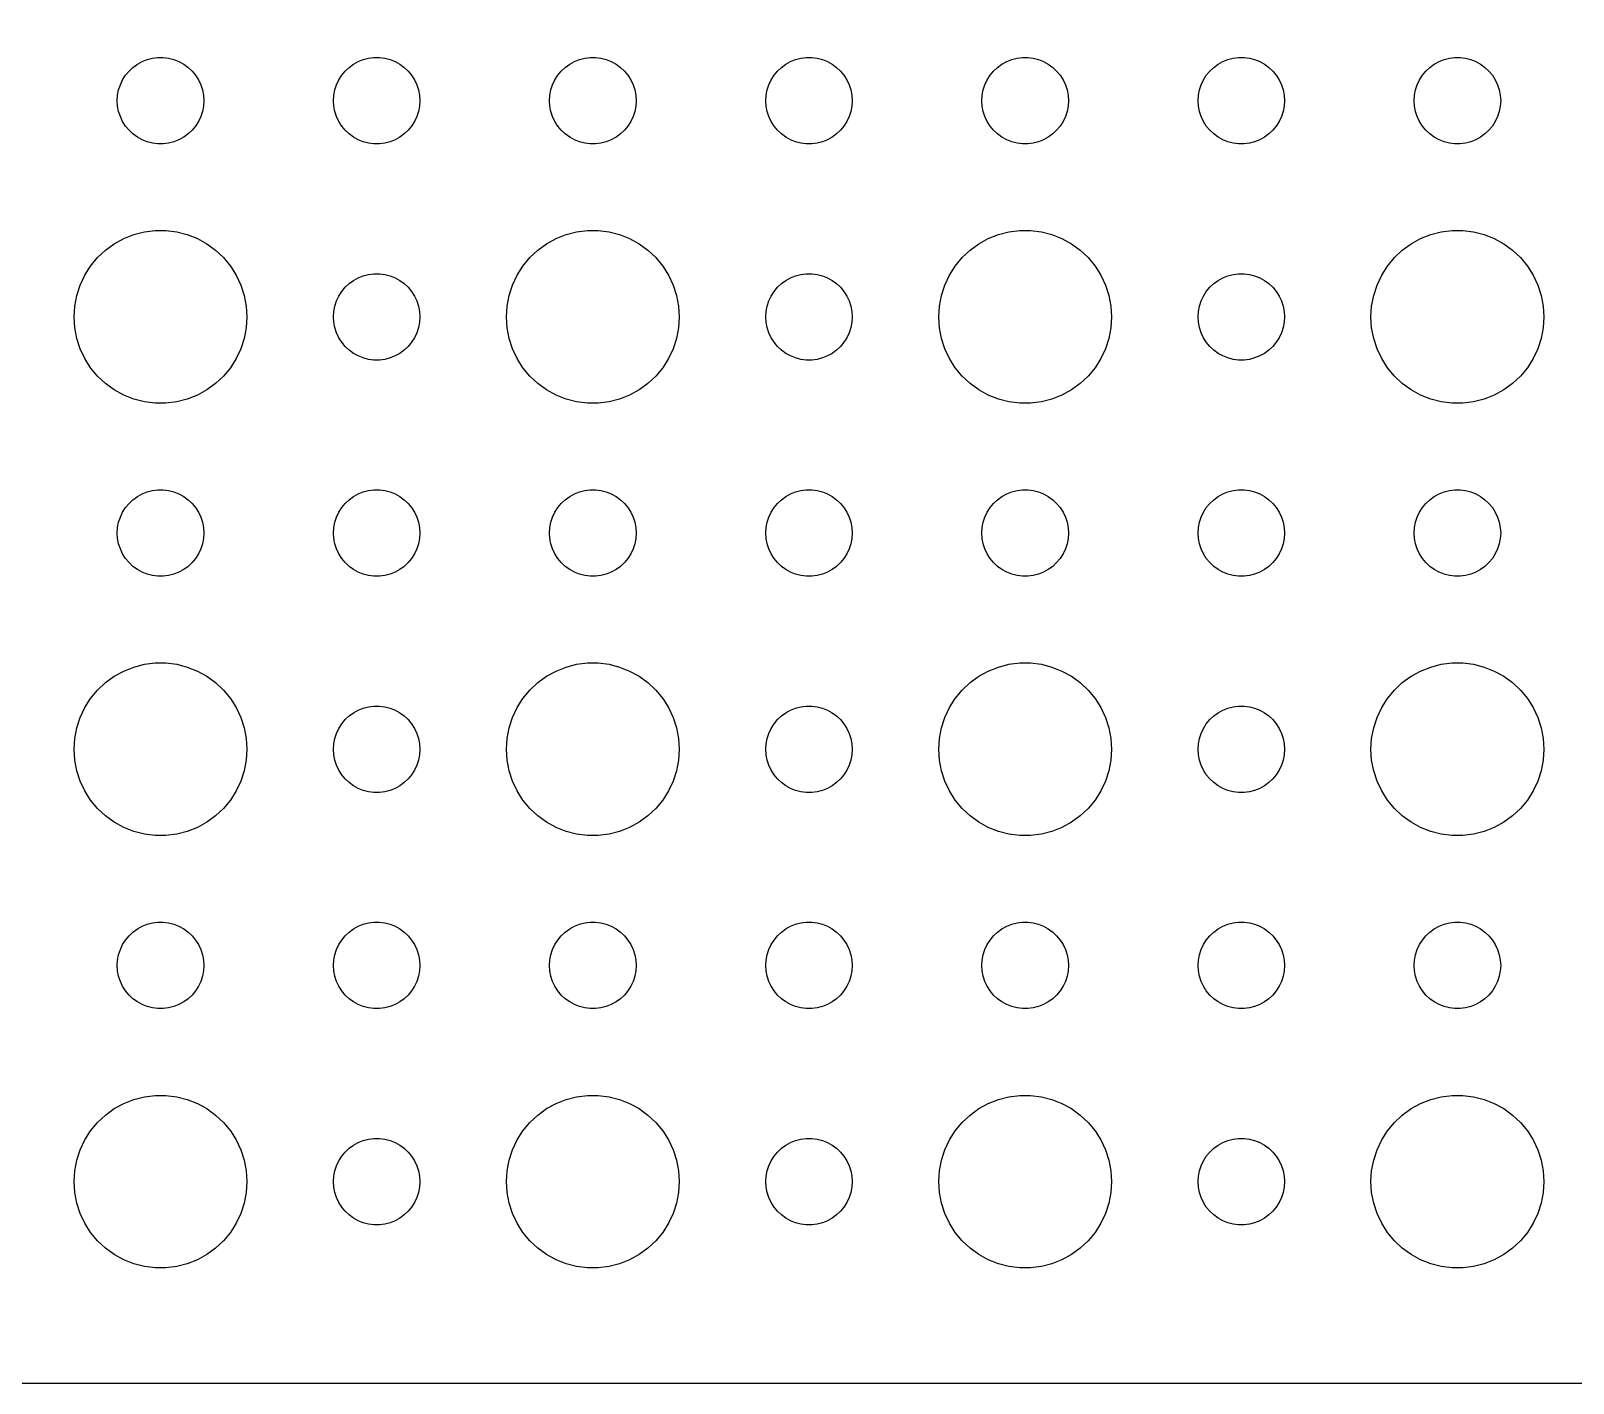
# Model space of a CAD drawing. Extents: x -97 to 97, y -97 to 97.
# Drawn here: x -4.5 to 49, y -97 to -50.1 of the extents above; entities that cross this region are included whole.
import ezdxf

# ---------------------------------------------------------------- set-up
doc = ezdxf.new("R2010")
doc.units = 0
doc.layers.get('0').update_dxf_attribs({"linetype": 'CONTINUOUS'})

msp = doc.modelspace()

# ---------------------------------------------------------------- linework, layer by layer
msp.add_lwpolyline([(-92.314, -96.9901), (92.314, -96.9901), (92.9369, -96.9114), (93.5451, -96.7553), (94.1289, -96.5241), (94.6791, -96.2216), (95.1871, -95.8526), (95.6448, -95.4227), (96.0451, -94.9389), (96.3815, -94.4088), (96.6489, -93.8406), (96.8429, -93.2434), (96.9606, -92.6267), (97, -92), (97, 92)])
for points in [[(-0.09419, -53.997), (-0.28107, -53.9734), (-0.46353, -53.9266), (-0.63867, -53.8572), (-0.80374, -53.7665), (-0.95614, -53.6558), (-1.09345, -53.5268), (-1.21353, -53.3817), (-1.31446, -53.2226), (-1.39466, -53.0522), (-1.45287, -52.873), (-1.48817, -52.688), (-1.5, -52.5), (-1.48817, -52.312), (-1.45287, -52.127), (-1.39466, -51.9478), (-1.31446, -51.7774), (-1.21353, -51.6183), (-1.09345, -51.4732), (-0.95614, -51.3442), (-0.80374, -51.2335), (-0.63867, -51.1428), (-0.46353, -51.0734), (-0.28107, -51.0266), (-0.09419, -51.003), (0.09419, -51.003), (0.28107, -51.0266), (0.46353, -51.0734), (0.63867, -51.1428), (0.80374, -51.2335), (0.95614, -51.3442), (1.09345, -51.4732), (1.21353, -51.6183), (1.31446, -51.7774), (1.39466, -51.9478), (1.45287, -52.127), (1.48817, -52.312), (1.5, -52.5), (1.48817, -52.688), (1.45287, -52.873), (1.39466, -53.0522), (1.31446, -53.2226), (1.21353, -53.3817), (1.09345, -53.5268), (0.95614, -53.6558), (0.80374, -53.7665), (0.63867, -53.8572), (0.46353, -53.9266), (0.28107, -53.9734), (0.09419, -53.997)], [(7.40581, -53.997), (7.21893, -53.9734), (7.03647, -53.9266), (6.86133, -53.8572), (6.69626, -53.7665), (6.54386, -53.6558), (6.40655, -53.5268), (6.28647, -53.3817), (6.18554, -53.2226), (6.10534, -53.0522), (6.04713, -52.873), (6.01183, -52.688), (6, -52.5), (6.01183, -52.312), (6.04713, -52.127), (6.10534, -51.9478), (6.18554, -51.7774), (6.28647, -51.6183), (6.40655, -51.4732), (6.54386, -51.3442), (6.69626, -51.2335), (6.86133, -51.1428), (7.03647, -51.0734), (7.21893, -51.0266), (7.40581, -51.003), (7.59419, -51.003), (7.78107, -51.0266), (7.96353, -51.0734), (8.13867, -51.1428), (8.30374, -51.2335), (8.45614, -51.3442), (8.59345, -51.4732), (8.71353, -51.6183), (8.81446, -51.7774), (8.89466, -51.9478), (8.95287, -52.127), (8.98817, -52.312), (9, -52.5), (8.98817, -52.688), (8.95287, -52.873), (8.89466, -53.0522), (8.81446, -53.2226), (8.71353, -53.3817), (8.59345, -53.5268), (8.45614, -53.6558), (8.30374, -53.7665), (8.13867, -53.8572), (7.96353, -53.9266), (7.78107, -53.9734), (7.59419, -53.997)], [(14.9058, -53.997), (14.7189, -53.9734), (14.5365, -53.9266), (14.3613, -53.8572), (14.1963, -53.7665), (14.0439, -53.6558), (13.9065, -53.5268), (13.7865, -53.3817), (13.6855, -53.2226), (13.6053, -53.0522), (13.5471, -52.873), (13.5118, -52.688), (13.5, -52.5), (13.5118, -52.312), (13.5471, -52.127), (13.6053, -51.9478), (13.6855, -51.7774), (13.7865, -51.6183), (13.9065, -51.4732), (14.0439, -51.3442), (14.1963, -51.2335), (14.3613, -51.1428), (14.5365, -51.0734), (14.7189, -51.0266), (14.9058, -51.003), (15.0942, -51.003), (15.2811, -51.0266), (15.4635, -51.0734), (15.6387, -51.1428), (15.8037, -51.2335), (15.9561, -51.3442), (16.0935, -51.4732), (16.2135, -51.6183), (16.3145, -51.7774), (16.3947, -51.9478), (16.4529, -52.127), (16.4882, -52.312), (16.5, -52.5), (16.4882, -52.688), (16.4529, -52.873), (16.3947, -53.0522), (16.3145, -53.2226), (16.2135, -53.3817), (16.0935, -53.5268), (15.9561, -53.6558), (15.8037, -53.7665), (15.6387, -53.8572), (15.4635, -53.9266), (15.2811, -53.9734), (15.0942, -53.997)], [(22.4058, -53.997), (22.2189, -53.9734), (22.0365, -53.9266), (21.8613, -53.8572), (21.6963, -53.7665), (21.5439, -53.6558), (21.4065, -53.5268), (21.2865, -53.3817), (21.1855, -53.2226), (21.1053, -53.0522), (21.0471, -52.873), (21.0118, -52.688), (21, -52.5), (21.0118, -52.312), (21.0471, -52.127), (21.1053, -51.9478), (21.1855, -51.7774), (21.2865, -51.6183), (21.4065, -51.4732), (21.5439, -51.3442), (21.6963, -51.2335), (21.8613, -51.1428), (22.0365, -51.0734), (22.2189, -51.0266), (22.4058, -51.003), (22.5942, -51.003), (22.7811, -51.0266), (22.9635, -51.0734), (23.1387, -51.1428), (23.3037, -51.2335), (23.4561, -51.3442), (23.5935, -51.4732), (23.7135, -51.6183), (23.8145, -51.7774), (23.8947, -51.9478), (23.9529, -52.127), (23.9882, -52.312), (24, -52.5), (23.9882, -52.688), (23.9529, -52.873), (23.8947, -53.0522), (23.8145, -53.2226), (23.7135, -53.3817), (23.5935, -53.5268), (23.4561, -53.6558), (23.3037, -53.7665), (23.1387, -53.8572), (22.9635, -53.9266), (22.7811, -53.9734), (22.5942, -53.997)], [(29.9058, -53.997), (29.7189, -53.9734), (29.5365, -53.9266), (29.3613, -53.8572), (29.1963, -53.7665), (29.0439, -53.6558), (28.9065, -53.5268), (28.7865, -53.3817), (28.6855, -53.2226), (28.6053, -53.0522), (28.5471, -52.873), (28.5118, -52.688), (28.5, -52.5), (28.5118, -52.312), (28.5471, -52.127), (28.6053, -51.9478), (28.6855, -51.7774), (28.7865, -51.6183), (28.9065, -51.4732), (29.0439, -51.3442), (29.1963, -51.2335), (29.3613, -51.1428), (29.5365, -51.0734), (29.7189, -51.0266), (29.9058, -51.003), (30.0942, -51.003), (30.2811, -51.0266), (30.4635, -51.0734), (30.6387, -51.1428), (30.8037, -51.2335), (30.9561, -51.3442), (31.0935, -51.4732), (31.2135, -51.6183), (31.3145, -51.7774), (31.3947, -51.9478), (31.4529, -52.127), (31.4882, -52.312), (31.5, -52.5), (31.4882, -52.688), (31.4529, -52.873), (31.3947, -53.0522), (31.3145, -53.2226), (31.2135, -53.3817), (31.0935, -53.5268), (30.9561, -53.6558), (30.8037, -53.7665), (30.6387, -53.8572), (30.4635, -53.9266), (30.2811, -53.9734), (30.0942, -53.997)], [(37.4058, -53.997), (37.2189, -53.9734), (37.0365, -53.9266), (36.8613, -53.8572), (36.6963, -53.7665), (36.5439, -53.6558), (36.4065, -53.5268), (36.2865, -53.3817), (36.1855, -53.2226), (36.1053, -53.0522), (36.0471, -52.873), (36.0118, -52.688), (36, -52.5), (36.0118, -52.312), (36.0471, -52.127), (36.1053, -51.9478), (36.1855, -51.7774), (36.2865, -51.6183), (36.4065, -51.4732), (36.5439, -51.3442), (36.6963, -51.2335), (36.8613, -51.1428), (37.0365, -51.0734), (37.2189, -51.0266), (37.4058, -51.003), (37.5942, -51.003), (37.7811, -51.0266), (37.9635, -51.0734), (38.1387, -51.1428), (38.3037, -51.2335), (38.4561, -51.3442), (38.5935, -51.4732), (38.7135, -51.6183), (38.8145, -51.7774), (38.8947, -51.9478), (38.9529, -52.127), (38.9882, -52.312), (39, -52.5), (38.9882, -52.688), (38.9529, -52.873), (38.8947, -53.0522), (38.8145, -53.2226), (38.7135, -53.3817), (38.5935, -53.5268), (38.4561, -53.6558), (38.3037, -53.7665), (38.1387, -53.8572), (37.9635, -53.9266), (37.7811, -53.9734), (37.5942, -53.997)], [(44.9058, -53.997), (44.7189, -53.9734), (44.5365, -53.9266), (44.3613, -53.8572), (44.1963, -53.7665), (44.0439, -53.6558), (43.9065, -53.5268), (43.7865, -53.3817), (43.6855, -53.2226), (43.6053, -53.0522), (43.5471, -52.873), (43.5118, -52.688), (43.5, -52.5), (43.5118, -52.312), (43.5471, -52.127), (43.6053, -51.9478), (43.6855, -51.7774), (43.7865, -51.6183), (43.9065, -51.4732), (44.0439, -51.3442), (44.1963, -51.2335), (44.3613, -51.1428), (44.5365, -51.0734), (44.7189, -51.0266), (44.9058, -51.003), (45.0942, -51.003), (45.2811, -51.0266), (45.4635, -51.0734), (45.6387, -51.1428), (45.8037, -51.2335), (45.9561, -51.3442), (46.0935, -51.4732), (46.2135, -51.6183), (46.3145, -51.7774), (46.3947, -51.9478), (46.4529, -52.127), (46.4882, -52.312), (46.5, -52.5), (46.4882, -52.688), (46.4529, -52.873), (46.3947, -53.0522), (46.3145, -53.2226), (46.2135, -53.3817), (46.0935, -53.5268), (45.9561, -53.6558), (45.8037, -53.7665), (45.6387, -53.8572), (45.4635, -53.9266), (45.2811, -53.9734), (45.0942, -53.997)], [(-0.18837, -62.9941), (-0.56214, -62.9469), (-0.92705, -62.8532), (-1.27734, -62.7145), (-1.60748, -62.533), (-1.91227, -62.3115), (-2.18691, -62.0536), (-2.42705, -61.7634), (-2.62892, -61.4453), (-2.78933, -61.1044), (-2.90575, -60.7461), (-2.97634, -60.376), (-3, -60), (-2.97634, -59.624), (-2.90575, -59.2539), (-2.78933, -58.8956), (-2.62892, -58.5547), (-2.42705, -58.2366), (-2.18691, -57.9464), (-1.91227, -57.6885), (-1.60748, -57.467), (-1.27734, -57.2855), (-0.92705, -57.1468), (-0.56214, -57.0531), (-0.18837, -57.0059), (0.18837, -57.0059), (0.56214, -57.0531), (0.92705, -57.1468), (1.27734, -57.2855), (1.60748, -57.467), (1.91227, -57.6885), (2.18691, -57.9464), (2.42705, -58.2366), (2.62892, -58.5547), (2.78933, -58.8956), (2.90575, -59.2539), (2.97634, -59.624), (3, -60), (2.97634, -60.376), (2.90575, -60.7461), (2.78933, -61.1044), (2.62892, -61.4453), (2.42705, -61.7634), (2.18691, -62.0536), (1.91227, -62.3115), (1.60748, -62.533), (1.27734, -62.7145), (0.92705, -62.8532), (0.56214, -62.9469), (0.18837, -62.9941)], [(14.8116, -62.9941), (14.4379, -62.9469), (14.0729, -62.8532), (13.7227, -62.7145), (13.3925, -62.533), (13.0877, -62.3115), (12.8131, -62.0536), (12.5729, -61.7634), (12.3711, -61.4453), (12.2107, -61.1044), (12.0943, -60.7461), (12.0237, -60.376), (12, -60), (12.0237, -59.624), (12.0943, -59.2539), (12.2107, -58.8956), (12.3711, -58.5547), (12.5729, -58.2366), (12.8131, -57.9464), (13.0877, -57.6885), (13.3925, -57.467), (13.7227, -57.2855), (14.0729, -57.1468), (14.4379, -57.0531), (14.8116, -57.0059), (15.1884, -57.0059), (15.5621, -57.0531), (15.9271, -57.1468), (16.2773, -57.2855), (16.6075, -57.467), (16.9123, -57.6885), (17.1869, -57.9464), (17.4271, -58.2366), (17.6289, -58.5547), (17.7893, -58.8956), (17.9057, -59.2539), (17.9763, -59.624), (18, -60), (17.9763, -60.376), (17.9057, -60.7461), (17.7893, -61.1044), (17.6289, -61.4453), (17.4271, -61.7634), (17.1869, -62.0536), (16.9123, -62.3115), (16.6075, -62.533), (16.2773, -62.7145), (15.9271, -62.8532), (15.5621, -62.9469), (15.1884, -62.9941)], [(29.8116, -62.9941), (29.4379, -62.9469), (29.0729, -62.8532), (28.7227, -62.7145), (28.3925, -62.533), (28.0877, -62.3115), (27.8131, -62.0536), (27.5729, -61.7634), (27.3711, -61.4453), (27.2107, -61.1044), (27.0943, -60.7461), (27.0237, -60.376), (27, -60), (27.0237, -59.624), (27.0943, -59.2539), (27.2107, -58.8956), (27.3711, -58.5547), (27.5729, -58.2366), (27.8131, -57.9464), (28.0877, -57.6885), (28.3925, -57.467), (28.7227, -57.2855), (29.0729, -57.1468), (29.4379, -57.0531), (29.8116, -57.0059), (30.1884, -57.0059), (30.5621, -57.0531), (30.9271, -57.1468), (31.2773, -57.2855), (31.6075, -57.467), (31.9123, -57.6885), (32.1869, -57.9464), (32.4271, -58.2366), (32.6289, -58.5547), (32.7893, -58.8956), (32.9057, -59.2539), (32.9763, -59.624), (33, -60), (32.9763, -60.376), (32.9057, -60.7461), (32.7893, -61.1044), (32.6289, -61.4453), (32.4271, -61.7634), (32.1869, -62.0536), (31.9123, -62.3115), (31.6075, -62.533), (31.2773, -62.7145), (30.9271, -62.8532), (30.5621, -62.9469), (30.1884, -62.9941)], [(44.8116, -62.9941), (44.4379, -62.9469), (44.0729, -62.8532), (43.7227, -62.7145), (43.3925, -62.533), (43.0877, -62.3115), (42.8131, -62.0536), (42.5729, -61.7634), (42.3711, -61.4453), (42.2107, -61.1044), (42.0943, -60.7461), (42.0237, -60.376), (42, -60), (42.0237, -59.624), (42.0943, -59.2539), (42.2107, -58.8956), (42.3711, -58.5547), (42.5729, -58.2366), (42.8131, -57.9464), (43.0877, -57.6885), (43.3925, -57.467), (43.7227, -57.2855), (44.0729, -57.1468), (44.4379, -57.0531), (44.8116, -57.0059), (45.1884, -57.0059), (45.5621, -57.0531), (45.9271, -57.1468), (46.2773, -57.2855), (46.6075, -57.467), (46.9123, -57.6885), (47.1869, -57.9464), (47.4271, -58.2366), (47.6289, -58.5547), (47.7893, -58.8956), (47.9057, -59.2539), (47.9763, -59.624), (48, -60), (47.9763, -60.376), (47.9057, -60.7461), (47.7893, -61.1044), (47.6289, -61.4453), (47.4271, -61.7634), (47.1869, -62.0536), (46.9123, -62.3115), (46.6075, -62.533), (46.2773, -62.7145), (45.9271, -62.8532), (45.5621, -62.9469), (45.1884, -62.9941)], [(7.40581, -61.497), (7.21893, -61.4734), (7.03647, -61.4266), (6.86133, -61.3572), (6.69626, -61.2665), (6.54386, -61.1558), (6.40655, -61.0268), (6.28647, -60.8817), (6.18554, -60.7226), (6.10534, -60.5522), (6.04713, -60.373), (6.01183, -60.188), (6, -60), (6.01183, -59.812), (6.04713, -59.627), (6.10534, -59.4478), (6.18554, -59.2774), (6.28647, -59.1183), (6.40655, -58.9732), (6.54386, -58.8442), (6.69626, -58.7335), (6.86133, -58.6428), (7.03647, -58.5734), (7.21893, -58.5266), (7.40581, -58.503), (7.59419, -58.503), (7.78107, -58.5266), (7.96353, -58.5734), (8.13867, -58.6428), (8.30374, -58.7335), (8.45614, -58.8442), (8.59345, -58.9732), (8.71353, -59.1183), (8.81446, -59.2774), (8.89466, -59.4478), (8.95287, -59.627), (8.98817, -59.812), (9, -60), (8.98817, -60.188), (8.95287, -60.373), (8.89466, -60.5522), (8.81446, -60.7226), (8.71353, -60.8817), (8.59345, -61.0268), (8.45614, -61.1558), (8.30374, -61.2665), (8.13867, -61.3572), (7.96353, -61.4266), (7.78107, -61.4734), (7.59419, -61.497)], [(22.4058, -61.497), (22.2189, -61.4734), (22.0365, -61.4266), (21.8613, -61.3572), (21.6963, -61.2665), (21.5439, -61.1558), (21.4065, -61.0268), (21.2865, -60.8817), (21.1855, -60.7226), (21.1053, -60.5522), (21.0471, -60.373), (21.0118, -60.188), (21, -60), (21.0118, -59.812), (21.0471, -59.627), (21.1053, -59.4478), (21.1855, -59.2774), (21.2865, -59.1183), (21.4065, -58.9732), (21.5439, -58.8442), (21.6963, -58.7335), (21.8613, -58.6428), (22.0365, -58.5734), (22.2189, -58.5266), (22.4058, -58.503), (22.5942, -58.503), (22.7811, -58.5266), (22.9635, -58.5734), (23.1387, -58.6428), (23.3037, -58.7335), (23.4561, -58.8442), (23.5935, -58.9732), (23.7135, -59.1183), (23.8145, -59.2774), (23.8947, -59.4478), (23.9529, -59.627), (23.9882, -59.812), (24, -60), (23.9882, -60.188), (23.9529, -60.373), (23.8947, -60.5522), (23.8145, -60.7226), (23.7135, -60.8817), (23.5935, -61.0268), (23.4561, -61.1558), (23.3037, -61.2665), (23.1387, -61.3572), (22.9635, -61.4266), (22.7811, -61.4734), (22.5942, -61.497)], [(37.4058, -61.497), (37.2189, -61.4734), (37.0365, -61.4266), (36.8613, -61.3572), (36.6963, -61.2665), (36.5439, -61.1558), (36.4065, -61.0268), (36.2865, -60.8817), (36.1855, -60.7226), (36.1053, -60.5522), (36.0471, -60.373), (36.0118, -60.188), (36, -60), (36.0118, -59.812), (36.0471, -59.627), (36.1053, -59.4478), (36.1855, -59.2774), (36.2865, -59.1183), (36.4065, -58.9732), (36.5439, -58.8442), (36.6963, -58.7335), (36.8613, -58.6428), (37.0365, -58.5734), (37.2189, -58.5266), (37.4058, -58.503), (37.5942, -58.503), (37.7811, -58.5266), (37.9635, -58.5734), (38.1387, -58.6428), (38.3037, -58.7335), (38.4561, -58.8442), (38.5935, -58.9732), (38.7135, -59.1183), (38.8145, -59.2774), (38.8947, -59.4478), (38.9529, -59.627), (38.9882, -59.812), (39, -60), (38.9882, -60.188), (38.9529, -60.373), (38.8947, -60.5522), (38.8145, -60.7226), (38.7135, -60.8817), (38.5935, -61.0268), (38.4561, -61.1558), (38.3037, -61.2665), (38.1387, -61.3572), (37.9635, -61.4266), (37.7811, -61.4734), (37.5942, -61.497)], [(-0.09419, -68.997), (-0.28107, -68.9734), (-0.46353, -68.9266), (-0.63867, -68.8572), (-0.80374, -68.7665), (-0.95614, -68.6558), (-1.09345, -68.5268), (-1.21353, -68.3817), (-1.31446, -68.2226), (-1.39466, -68.0522), (-1.45287, -67.873), (-1.48817, -67.688), (-1.5, -67.5), (-1.48817, -67.312), (-1.45287, -67.127), (-1.39466, -66.9478), (-1.31446, -66.7774), (-1.21353, -66.6183), (-1.09345, -66.4732), (-0.95614, -66.3442), (-0.80374, -66.2335), (-0.63867, -66.1428), (-0.46353, -66.0734), (-0.28107, -66.0266), (-0.09419, -66.003), (0.09419, -66.003), (0.28107, -66.0266), (0.46353, -66.0734), (0.63867, -66.1428), (0.80374, -66.2335), (0.95614, -66.3442), (1.09345, -66.4732), (1.21353, -66.6183), (1.31446, -66.7774), (1.39466, -66.9478), (1.45287, -67.127), (1.48817, -67.312), (1.5, -67.5), (1.48817, -67.688), (1.45287, -67.873), (1.39466, -68.0522), (1.31446, -68.2226), (1.21353, -68.3817), (1.09345, -68.5268), (0.95614, -68.6558), (0.80374, -68.7665), (0.63867, -68.8572), (0.46353, -68.9266), (0.28107, -68.9734), (0.09419, -68.997)], [(7.40581, -68.997), (7.21893, -68.9734), (7.03647, -68.9266), (6.86133, -68.8572), (6.69626, -68.7665), (6.54386, -68.6558), (6.40655, -68.5268), (6.28647, -68.3817), (6.18554, -68.2226), (6.10534, -68.0522), (6.04713, -67.873), (6.01183, -67.688), (6, -67.5), (6.01183, -67.312), (6.04713, -67.127), (6.10534, -66.9478), (6.18554, -66.7774), (6.28647, -66.6183), (6.40655, -66.4732), (6.54386, -66.3442), (6.69626, -66.2335), (6.86133, -66.1428), (7.03647, -66.0734), (7.21893, -66.0266), (7.40581, -66.003), (7.59419, -66.003), (7.78107, -66.0266), (7.96353, -66.0734), (8.13867, -66.1428), (8.30374, -66.2335), (8.45614, -66.3442), (8.59345, -66.4732), (8.71353, -66.6183), (8.81446, -66.7774), (8.89466, -66.9478), (8.95287, -67.127), (8.98817, -67.312), (9, -67.5), (8.98817, -67.688), (8.95287, -67.873), (8.89466, -68.0522), (8.81446, -68.2226), (8.71353, -68.3817), (8.59345, -68.5268), (8.45614, -68.6558), (8.30374, -68.7665), (8.13867, -68.8572), (7.96353, -68.9266), (7.78107, -68.9734), (7.59419, -68.997)], [(14.9058, -68.997), (14.7189, -68.9734), (14.5365, -68.9266), (14.3613, -68.8572), (14.1963, -68.7665), (14.0439, -68.6558), (13.9065, -68.5268), (13.7865, -68.3817), (13.6855, -68.2226), (13.6053, -68.0522), (13.5471, -67.873), (13.5118, -67.688), (13.5, -67.5), (13.5118, -67.312), (13.5471, -67.127), (13.6053, -66.9478), (13.6855, -66.7774), (13.7865, -66.6183), (13.9065, -66.4732), (14.0439, -66.3442), (14.1963, -66.2335), (14.3613, -66.1428), (14.5365, -66.0734), (14.7189, -66.0266), (14.9058, -66.003), (15.0942, -66.003), (15.2811, -66.0266), (15.4635, -66.0734), (15.6387, -66.1428), (15.8037, -66.2335), (15.9561, -66.3442), (16.0935, -66.4732), (16.2135, -66.6183), (16.3145, -66.7774), (16.3947, -66.9478), (16.4529, -67.127), (16.4882, -67.312), (16.5, -67.5), (16.4882, -67.688), (16.4529, -67.873), (16.3947, -68.0522), (16.3145, -68.2226), (16.2135, -68.3817), (16.0935, -68.5268), (15.9561, -68.6558), (15.8037, -68.7665), (15.6387, -68.8572), (15.4635, -68.9266), (15.2811, -68.9734), (15.0942, -68.997)], [(22.4058, -68.997), (22.2189, -68.9734), (22.0365, -68.9266), (21.8613, -68.8572), (21.6963, -68.7665), (21.5439, -68.6558), (21.4065, -68.5268), (21.2865, -68.3817), (21.1855, -68.2226), (21.1053, -68.0522), (21.0471, -67.873), (21.0118, -67.688), (21, -67.5), (21.0118, -67.312), (21.0471, -67.127), (21.1053, -66.9478), (21.1855, -66.7774), (21.2865, -66.6183), (21.4065, -66.4732), (21.5439, -66.3442), (21.6963, -66.2335), (21.8613, -66.1428), (22.0365, -66.0734), (22.2189, -66.0266), (22.4058, -66.003), (22.5942, -66.003), (22.7811, -66.0266), (22.9635, -66.0734), (23.1387, -66.1428), (23.3037, -66.2335), (23.4561, -66.3442), (23.5935, -66.4732), (23.7135, -66.6183), (23.8145, -66.7774), (23.8947, -66.9478), (23.9529, -67.127), (23.9882, -67.312), (24, -67.5), (23.9882, -67.688), (23.9529, -67.873), (23.8947, -68.0522), (23.8145, -68.2226), (23.7135, -68.3817), (23.5935, -68.5268), (23.4561, -68.6558), (23.3037, -68.7665), (23.1387, -68.8572), (22.9635, -68.9266), (22.7811, -68.9734), (22.5942, -68.997)], [(29.9058, -68.997), (29.7189, -68.9734), (29.5365, -68.9266), (29.3613, -68.8572), (29.1963, -68.7665), (29.0439, -68.6558), (28.9065, -68.5268), (28.7865, -68.3817), (28.6855, -68.2226), (28.6053, -68.0522), (28.5471, -67.873), (28.5118, -67.688), (28.5, -67.5), (28.5118, -67.312), (28.5471, -67.127), (28.6053, -66.9478), (28.6855, -66.7774), (28.7865, -66.6183), (28.9065, -66.4732), (29.0439, -66.3442), (29.1963, -66.2335), (29.3613, -66.1428), (29.5365, -66.0734), (29.7189, -66.0266), (29.9058, -66.003), (30.0942, -66.003), (30.2811, -66.0266), (30.4635, -66.0734), (30.6387, -66.1428), (30.8037, -66.2335), (30.9561, -66.3442), (31.0935, -66.4732), (31.2135, -66.6183), (31.3145, -66.7774), (31.3947, -66.9478), (31.4529, -67.127), (31.4882, -67.312), (31.5, -67.5), (31.4882, -67.688), (31.4529, -67.873), (31.3947, -68.0522), (31.3145, -68.2226), (31.2135, -68.3817), (31.0935, -68.5268), (30.9561, -68.6558), (30.8037, -68.7665), (30.6387, -68.8572), (30.4635, -68.9266), (30.2811, -68.9734), (30.0942, -68.997)], [(37.4058, -68.997), (37.2189, -68.9734), (37.0365, -68.9266), (36.8613, -68.8572), (36.6963, -68.7665), (36.5439, -68.6558), (36.4065, -68.5268), (36.2865, -68.3817), (36.1855, -68.2226), (36.1053, -68.0522), (36.0471, -67.873), (36.0118, -67.688), (36, -67.5), (36.0118, -67.312), (36.0471, -67.127), (36.1053, -66.9478), (36.1855, -66.7774), (36.2865, -66.6183), (36.4065, -66.4732), (36.5439, -66.3442), (36.6963, -66.2335), (36.8613, -66.1428), (37.0365, -66.0734), (37.2189, -66.0266), (37.4058, -66.003), (37.5942, -66.003), (37.7811, -66.0266), (37.9635, -66.0734), (38.1387, -66.1428), (38.3037, -66.2335), (38.4561, -66.3442), (38.5935, -66.4732), (38.7135, -66.6183), (38.8145, -66.7774), (38.8947, -66.9478), (38.9529, -67.127), (38.9882, -67.312), (39, -67.5), (38.9882, -67.688), (38.9529, -67.873), (38.8947, -68.0522), (38.8145, -68.2226), (38.7135, -68.3817), (38.5935, -68.5268), (38.4561, -68.6558), (38.3037, -68.7665), (38.1387, -68.8572), (37.9635, -68.9266), (37.7811, -68.9734), (37.5942, -68.997)], [(44.9058, -68.997), (44.7189, -68.9734), (44.5365, -68.9266), (44.3613, -68.8572), (44.1963, -68.7665), (44.0439, -68.6558), (43.9065, -68.5268), (43.7865, -68.3817), (43.6855, -68.2226), (43.6053, -68.0522), (43.5471, -67.873), (43.5118, -67.688), (43.5, -67.5), (43.5118, -67.312), (43.5471, -67.127), (43.6053, -66.9478), (43.6855, -66.7774), (43.7865, -66.6183), (43.9065, -66.4732), (44.0439, -66.3442), (44.1963, -66.2335), (44.3613, -66.1428), (44.5365, -66.0734), (44.7189, -66.0266), (44.9058, -66.003), (45.0942, -66.003), (45.2811, -66.0266), (45.4635, -66.0734), (45.6387, -66.1428), (45.8037, -66.2335), (45.9561, -66.3442), (46.0935, -66.4732), (46.2135, -66.6183), (46.3145, -66.7774), (46.3947, -66.9478), (46.4529, -67.127), (46.4882, -67.312), (46.5, -67.5), (46.4882, -67.688), (46.4529, -67.873), (46.3947, -68.0522), (46.3145, -68.2226), (46.2135, -68.3817), (46.0935, -68.5268), (45.9561, -68.6558), (45.8037, -68.7665), (45.6387, -68.8572), (45.4635, -68.9266), (45.2811, -68.9734), (45.0942, -68.997)], [(-0.18837, -77.9941), (-0.56214, -77.9469), (-0.92705, -77.8532), (-1.27734, -77.7145), (-1.60748, -77.533), (-1.91227, -77.3115), (-2.18691, -77.0536), (-2.42705, -76.7634), (-2.62892, -76.4453), (-2.78933, -76.1044), (-2.90575, -75.7461), (-2.97634, -75.376), (-3, -75), (-2.97634, -74.624), (-2.90575, -74.2539), (-2.78933, -73.8956), (-2.62892, -73.5547), (-2.42705, -73.2366), (-2.18691, -72.9464), (-1.91227, -72.6885), (-1.60748, -72.467), (-1.27734, -72.2855), (-0.92705, -72.1468), (-0.56214, -72.0531), (-0.18837, -72.0059), (0.18837, -72.0059), (0.56214, -72.0531), (0.92705, -72.1468), (1.27734, -72.2855), (1.60748, -72.467), (1.91227, -72.6885), (2.18691, -72.9464), (2.42705, -73.2366), (2.62892, -73.5547), (2.78933, -73.8956), (2.90575, -74.2539), (2.97634, -74.624), (3, -75), (2.97634, -75.376), (2.90575, -75.7461), (2.78933, -76.1044), (2.62892, -76.4453), (2.42705, -76.7634), (2.18691, -77.0536), (1.91227, -77.3115), (1.60748, -77.533), (1.27734, -77.7145), (0.92705, -77.8532), (0.56214, -77.9469), (0.18837, -77.9941)], [(14.8116, -77.9941), (14.4379, -77.9469), (14.0729, -77.8532), (13.7227, -77.7145), (13.3925, -77.533), (13.0877, -77.3115), (12.8131, -77.0536), (12.5729, -76.7634), (12.3711, -76.4453), (12.2107, -76.1044), (12.0943, -75.7461), (12.0237, -75.376), (12, -75), (12.0237, -74.624), (12.0943, -74.2539), (12.2107, -73.8956), (12.3711, -73.5547), (12.5729, -73.2366), (12.8131, -72.9464), (13.0877, -72.6885), (13.3925, -72.467), (13.7227, -72.2855), (14.0729, -72.1468), (14.4379, -72.0531), (14.8116, -72.0059), (15.1884, -72.0059), (15.5621, -72.0531), (15.9271, -72.1468), (16.2773, -72.2855), (16.6075, -72.467), (16.9123, -72.6885), (17.1869, -72.9464), (17.4271, -73.2366), (17.6289, -73.5547), (17.7893, -73.8956), (17.9057, -74.2539), (17.9763, -74.624), (18, -75), (17.9763, -75.376), (17.9057, -75.7461), (17.7893, -76.1044), (17.6289, -76.4453), (17.4271, -76.7634), (17.1869, -77.0536), (16.9123, -77.3115), (16.6075, -77.533), (16.2773, -77.7145), (15.9271, -77.8532), (15.5621, -77.9469), (15.1884, -77.9941)], [(29.8116, -77.9941), (29.4379, -77.9469), (29.0729, -77.8532), (28.7227, -77.7145), (28.3925, -77.533), (28.0877, -77.3115), (27.8131, -77.0536), (27.5729, -76.7634), (27.3711, -76.4453), (27.2107, -76.1044), (27.0943, -75.7461), (27.0237, -75.376), (27, -75), (27.0237, -74.624), (27.0943, -74.2539), (27.2107, -73.8956), (27.3711, -73.5547), (27.5729, -73.2366), (27.8131, -72.9464), (28.0877, -72.6885), (28.3925, -72.467), (28.7227, -72.2855), (29.0729, -72.1468), (29.4379, -72.0531), (29.8116, -72.0059), (30.1884, -72.0059), (30.5621, -72.0531), (30.9271, -72.1468), (31.2773, -72.2855), (31.6075, -72.467), (31.9123, -72.6885), (32.1869, -72.9464), (32.4271, -73.2366), (32.6289, -73.5547), (32.7893, -73.8956), (32.9057, -74.2539), (32.9763, -74.624), (33, -75), (32.9763, -75.376), (32.9057, -75.7461), (32.7893, -76.1044), (32.6289, -76.4453), (32.4271, -76.7634), (32.1869, -77.0536), (31.9123, -77.3115), (31.6075, -77.533), (31.2773, -77.7145), (30.9271, -77.8532), (30.5621, -77.9469), (30.1884, -77.9941)], [(44.8116, -77.9941), (44.4379, -77.9469), (44.0729, -77.8532), (43.7227, -77.7145), (43.3925, -77.533), (43.0877, -77.3115), (42.8131, -77.0536), (42.5729, -76.7634), (42.3711, -76.4453), (42.2107, -76.1044), (42.0943, -75.7461), (42.0237, -75.376), (42, -75), (42.0237, -74.624), (42.0943, -74.2539), (42.2107, -73.8956), (42.3711, -73.5547), (42.5729, -73.2366), (42.8131, -72.9464), (43.0877, -72.6885), (43.3925, -72.467), (43.7227, -72.2855), (44.0729, -72.1468), (44.4379, -72.0531), (44.8116, -72.0059), (45.1884, -72.0059), (45.5621, -72.0531), (45.9271, -72.1468), (46.2773, -72.2855), (46.6075, -72.467), (46.9123, -72.6885), (47.1869, -72.9464), (47.4271, -73.2366), (47.6289, -73.5547), (47.7893, -73.8956), (47.9057, -74.2539), (47.9763, -74.624), (48, -75), (47.9763, -75.376), (47.9057, -75.7461), (47.7893, -76.1044), (47.6289, -76.4453), (47.4271, -76.7634), (47.1869, -77.0536), (46.9123, -77.3115), (46.6075, -77.533), (46.2773, -77.7145), (45.9271, -77.8532), (45.5621, -77.9469), (45.1884, -77.9941)], [(7.40581, -76.497), (7.21893, -76.4734), (7.03647, -76.4266), (6.86133, -76.3572), (6.69626, -76.2665), (6.54386, -76.1558), (6.40655, -76.0268), (6.28647, -75.8817), (6.18554, -75.7226), (6.10534, -75.5522), (6.04713, -75.373), (6.01183, -75.188), (6, -75), (6.01183, -74.812), (6.04713, -74.627), (6.10534, -74.4478), (6.18554, -74.2774), (6.28647, -74.1183), (6.40655, -73.9732), (6.54386, -73.8442), (6.69626, -73.7335), (6.86133, -73.6428), (7.03647, -73.5734), (7.21893, -73.5266), (7.40581, -73.503), (7.59419, -73.503), (7.78107, -73.5266), (7.96353, -73.5734), (8.13867, -73.6428), (8.30374, -73.7335), (8.45614, -73.8442), (8.59345, -73.9732), (8.71353, -74.1183), (8.81446, -74.2774), (8.89466, -74.4478), (8.95287, -74.627), (8.98817, -74.812), (9, -75), (8.98817, -75.188), (8.95287, -75.373), (8.89466, -75.5522), (8.81446, -75.7226), (8.71353, -75.8817), (8.59345, -76.0268), (8.45614, -76.1558), (8.30374, -76.2665), (8.13867, -76.3572), (7.96353, -76.4266), (7.78107, -76.4734), (7.59419, -76.497)], [(22.4058, -76.497), (22.2189, -76.4734), (22.0365, -76.4266), (21.8613, -76.3572), (21.6963, -76.2665), (21.5439, -76.1558), (21.4065, -76.0268), (21.2865, -75.8817), (21.1855, -75.7226), (21.1053, -75.5522), (21.0471, -75.373), (21.0118, -75.188), (21, -75), (21.0118, -74.812), (21.0471, -74.627), (21.1053, -74.4478), (21.1855, -74.2774), (21.2865, -74.1183), (21.4065, -73.9732), (21.5439, -73.8442), (21.6963, -73.7335), (21.8613, -73.6428), (22.0365, -73.5734), (22.2189, -73.5266), (22.4058, -73.503), (22.5942, -73.503), (22.7811, -73.5266), (22.9635, -73.5734), (23.1387, -73.6428), (23.3037, -73.7335), (23.4561, -73.8442), (23.5935, -73.9732), (23.7135, -74.1183), (23.8145, -74.2774), (23.8947, -74.4478), (23.9529, -74.627), (23.9882, -74.812), (24, -75), (23.9882, -75.188), (23.9529, -75.373), (23.8947, -75.5522), (23.8145, -75.7226), (23.7135, -75.8817), (23.5935, -76.0268), (23.4561, -76.1558), (23.3037, -76.2665), (23.1387, -76.3572), (22.9635, -76.4266), (22.7811, -76.4734), (22.5942, -76.497)], [(37.4058, -76.497), (37.2189, -76.4734), (37.0365, -76.4266), (36.8613, -76.3572), (36.6963, -76.2665), (36.5439, -76.1558), (36.4065, -76.0268), (36.2865, -75.8817), (36.1855, -75.7226), (36.1053, -75.5522), (36.0471, -75.373), (36.0118, -75.188), (36, -75), (36.0118, -74.812), (36.0471, -74.627), (36.1053, -74.4478), (36.1855, -74.2774), (36.2865, -74.1183), (36.4065, -73.9732), (36.5439, -73.8442), (36.6963, -73.7335), (36.8613, -73.6428), (37.0365, -73.5734), (37.2189, -73.5266), (37.4058, -73.503), (37.5942, -73.503), (37.7811, -73.5266), (37.9635, -73.5734), (38.1387, -73.6428), (38.3037, -73.7335), (38.4561, -73.8442), (38.5935, -73.9732), (38.7135, -74.1183), (38.8145, -74.2774), (38.8947, -74.4478), (38.9529, -74.627), (38.9882, -74.812), (39, -75), (38.9882, -75.188), (38.9529, -75.373), (38.8947, -75.5522), (38.8145, -75.7226), (38.7135, -75.8817), (38.5935, -76.0268), (38.4561, -76.1558), (38.3037, -76.2665), (38.1387, -76.3572), (37.9635, -76.4266), (37.7811, -76.4734), (37.5942, -76.497)], [(-0.09419, -83.997), (-0.28107, -83.9734), (-0.46353, -83.9266), (-0.63867, -83.8572), (-0.80374, -83.7665), (-0.95614, -83.6558), (-1.09345, -83.5268), (-1.21353, -83.3817), (-1.31446, -83.2226), (-1.39466, -83.0522), (-1.45287, -82.873), (-1.48817, -82.688), (-1.5, -82.5), (-1.48817, -82.312), (-1.45287, -82.127), (-1.39466, -81.9478), (-1.31446, -81.7774), (-1.21353, -81.6183), (-1.09345, -81.4732), (-0.95614, -81.3442), (-0.80374, -81.2335), (-0.63867, -81.1428), (-0.46353, -81.0734), (-0.28107, -81.0266), (-0.09419, -81.003), (0.09419, -81.003), (0.28107, -81.0266), (0.46353, -81.0734), (0.63867, -81.1428), (0.80374, -81.2335), (0.95614, -81.3442), (1.09345, -81.4732), (1.21353, -81.6183), (1.31446, -81.7774), (1.39466, -81.9478), (1.45287, -82.127), (1.48817, -82.312), (1.5, -82.5), (1.48817, -82.688), (1.45287, -82.873), (1.39466, -83.0522), (1.31446, -83.2226), (1.21353, -83.3817), (1.09345, -83.5268), (0.95614, -83.6558), (0.80374, -83.7665), (0.63867, -83.8572), (0.46353, -83.9266), (0.28107, -83.9734), (0.09419, -83.997)], [(7.40581, -83.997), (7.21893, -83.9734), (7.03647, -83.9266), (6.86133, -83.8572), (6.69626, -83.7665), (6.54386, -83.6558), (6.40655, -83.5268), (6.28647, -83.3817), (6.18554, -83.2226), (6.10534, -83.0522), (6.04713, -82.873), (6.01183, -82.688), (6, -82.5), (6.01183, -82.312), (6.04713, -82.127), (6.10534, -81.9478), (6.18554, -81.7774), (6.28647, -81.6183), (6.40655, -81.4732), (6.54386, -81.3442), (6.69626, -81.2335), (6.86133, -81.1428), (7.03647, -81.0734), (7.21893, -81.0266), (7.40581, -81.003), (7.59419, -81.003), (7.78107, -81.0266), (7.96353, -81.0734), (8.13867, -81.1428), (8.30374, -81.2335), (8.45614, -81.3442), (8.59345, -81.4732), (8.71353, -81.6183), (8.81446, -81.7774), (8.89466, -81.9478), (8.95287, -82.127), (8.98817, -82.312), (9, -82.5), (8.98817, -82.688), (8.95287, -82.873), (8.89466, -83.0522), (8.81446, -83.2226), (8.71353, -83.3817), (8.59345, -83.5268), (8.45614, -83.6558), (8.30374, -83.7665), (8.13867, -83.8572), (7.96353, -83.9266), (7.78107, -83.9734), (7.59419, -83.997)], [(14.9058, -83.997), (14.7189, -83.9734), (14.5365, -83.9266), (14.3613, -83.8572), (14.1963, -83.7665), (14.0439, -83.6558), (13.9065, -83.5268), (13.7865, -83.3817), (13.6855, -83.2226), (13.6053, -83.0522), (13.5471, -82.873), (13.5118, -82.688), (13.5, -82.5), (13.5118, -82.312), (13.5471, -82.127), (13.6053, -81.9478), (13.6855, -81.7774), (13.7865, -81.6183), (13.9065, -81.4732), (14.0439, -81.3442), (14.1963, -81.2335), (14.3613, -81.1428), (14.5365, -81.0734), (14.7189, -81.0266), (14.9058, -81.003), (15.0942, -81.003), (15.2811, -81.0266), (15.4635, -81.0734), (15.6387, -81.1428), (15.8037, -81.2335), (15.9561, -81.3442), (16.0935, -81.4732), (16.2135, -81.6183), (16.3145, -81.7774), (16.3947, -81.9478), (16.4529, -82.127), (16.4882, -82.312), (16.5, -82.5), (16.4882, -82.688), (16.4529, -82.873), (16.3947, -83.0522), (16.3145, -83.2226), (16.2135, -83.3817), (16.0935, -83.5268), (15.9561, -83.6558), (15.8037, -83.7665), (15.6387, -83.8572), (15.4635, -83.9266), (15.2811, -83.9734), (15.0942, -83.997)], [(22.4058, -83.997), (22.2189, -83.9734), (22.0365, -83.9266), (21.8613, -83.8572), (21.6963, -83.7665), (21.5439, -83.6558), (21.4065, -83.5268), (21.2865, -83.3817), (21.1855, -83.2226), (21.1053, -83.0522), (21.0471, -82.873), (21.0118, -82.688), (21, -82.5), (21.0118, -82.312), (21.0471, -82.127), (21.1053, -81.9478), (21.1855, -81.7774), (21.2865, -81.6183), (21.4065, -81.4732), (21.5439, -81.3442), (21.6963, -81.2335), (21.8613, -81.1428), (22.0365, -81.0734), (22.2189, -81.0266), (22.4058, -81.003), (22.5942, -81.003), (22.7811, -81.0266), (22.9635, -81.0734), (23.1387, -81.1428), (23.3037, -81.2335), (23.4561, -81.3442), (23.5935, -81.4732), (23.7135, -81.6183), (23.8145, -81.7774), (23.8947, -81.9478), (23.9529, -82.127), (23.9882, -82.312), (24, -82.5), (23.9882, -82.688), (23.9529, -82.873), (23.8947, -83.0522), (23.8145, -83.2226), (23.7135, -83.3817), (23.5935, -83.5268), (23.4561, -83.6558), (23.3037, -83.7665), (23.1387, -83.8572), (22.9635, -83.9266), (22.7811, -83.9734), (22.5942, -83.997)], [(29.9058, -83.997), (29.7189, -83.9734), (29.5365, -83.9266), (29.3613, -83.8572), (29.1963, -83.7665), (29.0439, -83.6558), (28.9065, -83.5268), (28.7865, -83.3817), (28.6855, -83.2226), (28.6053, -83.0522), (28.5471, -82.873), (28.5118, -82.688), (28.5, -82.5), (28.5118, -82.312), (28.5471, -82.127), (28.6053, -81.9478), (28.6855, -81.7774), (28.7865, -81.6183), (28.9065, -81.4732), (29.0439, -81.3442), (29.1963, -81.2335), (29.3613, -81.1428), (29.5365, -81.0734), (29.7189, -81.0266), (29.9058, -81.003), (30.0942, -81.003), (30.2811, -81.0266), (30.4635, -81.0734), (30.6387, -81.1428), (30.8037, -81.2335), (30.9561, -81.3442), (31.0935, -81.4732), (31.2135, -81.6183), (31.3145, -81.7774), (31.3947, -81.9478), (31.4529, -82.127), (31.4882, -82.312), (31.5, -82.5), (31.4882, -82.688), (31.4529, -82.873), (31.3947, -83.0522), (31.3145, -83.2226), (31.2135, -83.3817), (31.0935, -83.5268), (30.9561, -83.6558), (30.8037, -83.7665), (30.6387, -83.8572), (30.4635, -83.9266), (30.2811, -83.9734), (30.0942, -83.997)], [(37.4058, -83.997), (37.2189, -83.9734), (37.0365, -83.9266), (36.8613, -83.8572), (36.6963, -83.7665), (36.5439, -83.6558), (36.4065, -83.5268), (36.2865, -83.3817), (36.1855, -83.2226), (36.1053, -83.0522), (36.0471, -82.873), (36.0118, -82.688), (36, -82.5), (36.0118, -82.312), (36.0471, -82.127), (36.1053, -81.9478), (36.1855, -81.7774), (36.2865, -81.6183), (36.4065, -81.4732), (36.5439, -81.3442), (36.6963, -81.2335), (36.8613, -81.1428), (37.0365, -81.0734), (37.2189, -81.0266), (37.4058, -81.003), (37.5942, -81.003), (37.7811, -81.0266), (37.9635, -81.0734), (38.1387, -81.1428), (38.3037, -81.2335), (38.4561, -81.3442), (38.5935, -81.4732), (38.7135, -81.6183), (38.8145, -81.7774), (38.8947, -81.9478), (38.9529, -82.127), (38.9882, -82.312), (39, -82.5), (38.9882, -82.688), (38.9529, -82.873), (38.8947, -83.0522), (38.8145, -83.2226), (38.7135, -83.3817), (38.5935, -83.5268), (38.4561, -83.6558), (38.3037, -83.7665), (38.1387, -83.8572), (37.9635, -83.9266), (37.7811, -83.9734), (37.5942, -83.997)], [(44.9058, -83.997), (44.7189, -83.9734), (44.5365, -83.9266), (44.3613, -83.8572), (44.1963, -83.7665), (44.0439, -83.6558), (43.9065, -83.5268), (43.7865, -83.3817), (43.6855, -83.2226), (43.6053, -83.0522), (43.5471, -82.873), (43.5118, -82.688), (43.5, -82.5), (43.5118, -82.312), (43.5471, -82.127), (43.6053, -81.9478), (43.6855, -81.7774), (43.7865, -81.6183), (43.9065, -81.4732), (44.0439, -81.3442), (44.1963, -81.2335), (44.3613, -81.1428), (44.5365, -81.0734), (44.7189, -81.0266), (44.9058, -81.003), (45.0942, -81.003), (45.2811, -81.0266), (45.4635, -81.0734), (45.6387, -81.1428), (45.8037, -81.2335), (45.9561, -81.3442), (46.0935, -81.4732), (46.2135, -81.6183), (46.3145, -81.7774), (46.3947, -81.9478), (46.4529, -82.127), (46.4882, -82.312), (46.5, -82.5), (46.4882, -82.688), (46.4529, -82.873), (46.3947, -83.0522), (46.3145, -83.2226), (46.2135, -83.3817), (46.0935, -83.5268), (45.9561, -83.6558), (45.8037, -83.7665), (45.6387, -83.8572), (45.4635, -83.9266), (45.2811, -83.9734), (45.0942, -83.997)], [(-0.18837, -92.9941), (-0.56214, -92.9469), (-0.92705, -92.8532), (-1.27734, -92.7145), (-1.60748, -92.533), (-1.91227, -92.3115), (-2.18691, -92.0536), (-2.42705, -91.7634), (-2.62892, -91.4453), (-2.78933, -91.1044), (-2.90575, -90.7461), (-2.97634, -90.376), (-3, -90), (-2.97634, -89.624), (-2.90575, -89.2539), (-2.78933, -88.8956), (-2.62892, -88.5547), (-2.42705, -88.2366), (-2.18691, -87.9464), (-1.91227, -87.6885), (-1.60748, -87.467), (-1.27734, -87.2855), (-0.92705, -87.1468), (-0.56214, -87.0531), (-0.18837, -87.0059), (0.18837, -87.0059), (0.56214, -87.0531), (0.92705, -87.1468), (1.27734, -87.2855), (1.60748, -87.467), (1.91227, -87.6885), (2.18691, -87.9464), (2.42705, -88.2366), (2.62892, -88.5547), (2.78933, -88.8956), (2.90575, -89.2539), (2.97634, -89.624), (3, -90), (2.97634, -90.376), (2.90575, -90.7461), (2.78933, -91.1044), (2.62892, -91.4453), (2.42705, -91.7634), (2.18691, -92.0536), (1.91227, -92.3115), (1.60748, -92.533), (1.27734, -92.7145), (0.92705, -92.8532), (0.56214, -92.9469), (0.18837, -92.9941)], [(14.8116, -92.9941), (14.4379, -92.9469), (14.0729, -92.8532), (13.7227, -92.7145), (13.3925, -92.533), (13.0877, -92.3115), (12.8131, -92.0536), (12.5729, -91.7634), (12.3711, -91.4453), (12.2107, -91.1044), (12.0943, -90.7461), (12.0237, -90.376), (12, -90), (12.0237, -89.624), (12.0943, -89.2539), (12.2107, -88.8956), (12.3711, -88.5547), (12.5729, -88.2366), (12.8131, -87.9464), (13.0877, -87.6885), (13.3925, -87.467), (13.7227, -87.2855), (14.0729, -87.1468), (14.4379, -87.0531), (14.8116, -87.0059), (15.1884, -87.0059), (15.5621, -87.0531), (15.9271, -87.1468), (16.2773, -87.2855), (16.6075, -87.467), (16.9123, -87.6885), (17.1869, -87.9464), (17.4271, -88.2366), (17.6289, -88.5547), (17.7893, -88.8956), (17.9057, -89.2539), (17.9763, -89.624), (18, -90), (17.9763, -90.376), (17.9057, -90.7461), (17.7893, -91.1044), (17.6289, -91.4453), (17.4271, -91.7634), (17.1869, -92.0536), (16.9123, -92.3115), (16.6075, -92.533), (16.2773, -92.7145), (15.9271, -92.8532), (15.5621, -92.9469), (15.1884, -92.9941)], [(29.8116, -92.9941), (29.4379, -92.9469), (29.0729, -92.8532), (28.7227, -92.7145), (28.3925, -92.533), (28.0877, -92.3115), (27.8131, -92.0536), (27.5729, -91.7634), (27.3711, -91.4453), (27.2107, -91.1044), (27.0943, -90.7461), (27.0237, -90.376), (27, -90), (27.0237, -89.624), (27.0943, -89.2539), (27.2107, -88.8956), (27.3711, -88.5547), (27.5729, -88.2366), (27.8131, -87.9464), (28.0877, -87.6885), (28.3925, -87.467), (28.7227, -87.2855), (29.0729, -87.1468), (29.4379, -87.0531), (29.8116, -87.0059), (30.1884, -87.0059), (30.5621, -87.0531), (30.9271, -87.1468), (31.2773, -87.2855), (31.6075, -87.467), (31.9123, -87.6885), (32.1869, -87.9464), (32.4271, -88.2366), (32.6289, -88.5547), (32.7893, -88.8956), (32.9057, -89.2539), (32.9763, -89.624), (33, -90), (32.9763, -90.376), (32.9057, -90.7461), (32.7893, -91.1044), (32.6289, -91.4453), (32.4271, -91.7634), (32.1869, -92.0536), (31.9123, -92.3115), (31.6075, -92.533), (31.2773, -92.7145), (30.9271, -92.8532), (30.5621, -92.9469), (30.1884, -92.9941)], [(44.8116, -92.9941), (44.4379, -92.9469), (44.0729, -92.8532), (43.7227, -92.7145), (43.3925, -92.533), (43.0877, -92.3115), (42.8131, -92.0536), (42.5729, -91.7634), (42.3711, -91.4453), (42.2107, -91.1044), (42.0943, -90.7461), (42.0237, -90.376), (42, -90), (42.0237, -89.624), (42.0943, -89.2539), (42.2107, -88.8956), (42.3711, -88.5547), (42.5729, -88.2366), (42.8131, -87.9464), (43.0877, -87.6885), (43.3925, -87.467), (43.7227, -87.2855), (44.0729, -87.1468), (44.4379, -87.0531), (44.8116, -87.0059), (45.1884, -87.0059), (45.5621, -87.0531), (45.9271, -87.1468), (46.2773, -87.2855), (46.6075, -87.467), (46.9123, -87.6885), (47.1869, -87.9464), (47.4271, -88.2366), (47.6289, -88.5547), (47.7893, -88.8956), (47.9057, -89.2539), (47.9763, -89.624), (48, -90), (47.9763, -90.376), (47.9057, -90.7461), (47.7893, -91.1044), (47.6289, -91.4453), (47.4271, -91.7634), (47.1869, -92.0536), (46.9123, -92.3115), (46.6075, -92.533), (46.2773, -92.7145), (45.9271, -92.8532), (45.5621, -92.9469), (45.1884, -92.9941)], [(7.40581, -91.497), (7.21893, -91.4734), (7.03647, -91.4266), (6.86133, -91.3572), (6.69626, -91.2665), (6.54386, -91.1558), (6.40655, -91.0268), (6.28647, -90.8817), (6.18554, -90.7226), (6.10534, -90.5522), (6.04713, -90.373), (6.01183, -90.188), (6, -90), (6.01183, -89.812), (6.04713, -89.627), (6.10534, -89.4478), (6.18554, -89.2774), (6.28647, -89.1183), (6.40655, -88.9732), (6.54386, -88.8442), (6.69626, -88.7335), (6.86133, -88.6428), (7.03647, -88.5734), (7.21893, -88.5266), (7.40581, -88.503), (7.59419, -88.503), (7.78107, -88.5266), (7.96353, -88.5734), (8.13867, -88.6428), (8.30374, -88.7335), (8.45614, -88.8442), (8.59345, -88.9732), (8.71353, -89.1183), (8.81446, -89.2774), (8.89466, -89.4478), (8.95287, -89.627), (8.98817, -89.812), (9, -90), (8.98817, -90.188), (8.95287, -90.373), (8.89466, -90.5522), (8.81446, -90.7226), (8.71353, -90.8817), (8.59345, -91.0268), (8.45614, -91.1558), (8.30374, -91.2665), (8.13867, -91.3572), (7.96353, -91.4266), (7.78107, -91.4734), (7.59419, -91.497)], [(22.4058, -91.497), (22.2189, -91.4734), (22.0365, -91.4266), (21.8613, -91.3572), (21.6963, -91.2665), (21.5439, -91.1558), (21.4065, -91.0268), (21.2865, -90.8817), (21.1855, -90.7226), (21.1053, -90.5522), (21.0471, -90.373), (21.0118, -90.188), (21, -90), (21.0118, -89.812), (21.0471, -89.627), (21.1053, -89.4478), (21.1855, -89.2774), (21.2865, -89.1183), (21.4065, -88.9732), (21.5439, -88.8442), (21.6963, -88.7335), (21.8613, -88.6428), (22.0365, -88.5734), (22.2189, -88.5266), (22.4058, -88.503), (22.5942, -88.503), (22.7811, -88.5266), (22.9635, -88.5734), (23.1387, -88.6428), (23.3037, -88.7335), (23.4561, -88.8442), (23.5935, -88.9732), (23.7135, -89.1183), (23.8145, -89.2774), (23.8947, -89.4478), (23.9529, -89.627), (23.9882, -89.812), (24, -90), (23.9882, -90.188), (23.9529, -90.373), (23.8947, -90.5522), (23.8145, -90.7226), (23.7135, -90.8817), (23.5935, -91.0268), (23.4561, -91.1558), (23.3037, -91.2665), (23.1387, -91.3572), (22.9635, -91.4266), (22.7811, -91.4734), (22.5942, -91.497)], [(37.4058, -91.497), (37.2189, -91.4734), (37.0365, -91.4266), (36.8613, -91.3572), (36.6963, -91.2665), (36.5439, -91.1558), (36.4065, -91.0268), (36.2865, -90.8817), (36.1855, -90.7226), (36.1053, -90.5522), (36.0471, -90.373), (36.0118, -90.188), (36, -90), (36.0118, -89.812), (36.0471, -89.627), (36.1053, -89.4478), (36.1855, -89.2774), (36.2865, -89.1183), (36.4065, -88.9732), (36.5439, -88.8442), (36.6963, -88.7335), (36.8613, -88.6428), (37.0365, -88.5734), (37.2189, -88.5266), (37.4058, -88.503), (37.5942, -88.503), (37.7811, -88.5266), (37.9635, -88.5734), (38.1387, -88.6428), (38.3037, -88.7335), (38.4561, -88.8442), (38.5935, -88.9732), (38.7135, -89.1183), (38.8145, -89.2774), (38.8947, -89.4478), (38.9529, -89.627), (38.9882, -89.812), (39, -90), (38.9882, -90.188), (38.9529, -90.373), (38.8947, -90.5522), (38.8145, -90.7226), (38.7135, -90.8817), (38.5935, -91.0268), (38.4561, -91.1558), (38.3037, -91.2665), (38.1387, -91.3572), (37.9635, -91.4266), (37.7811, -91.4734), (37.5942, -91.497)]]:
    msp.add_lwpolyline(points, close=True)

doc.saveas('drawing.dxf')
